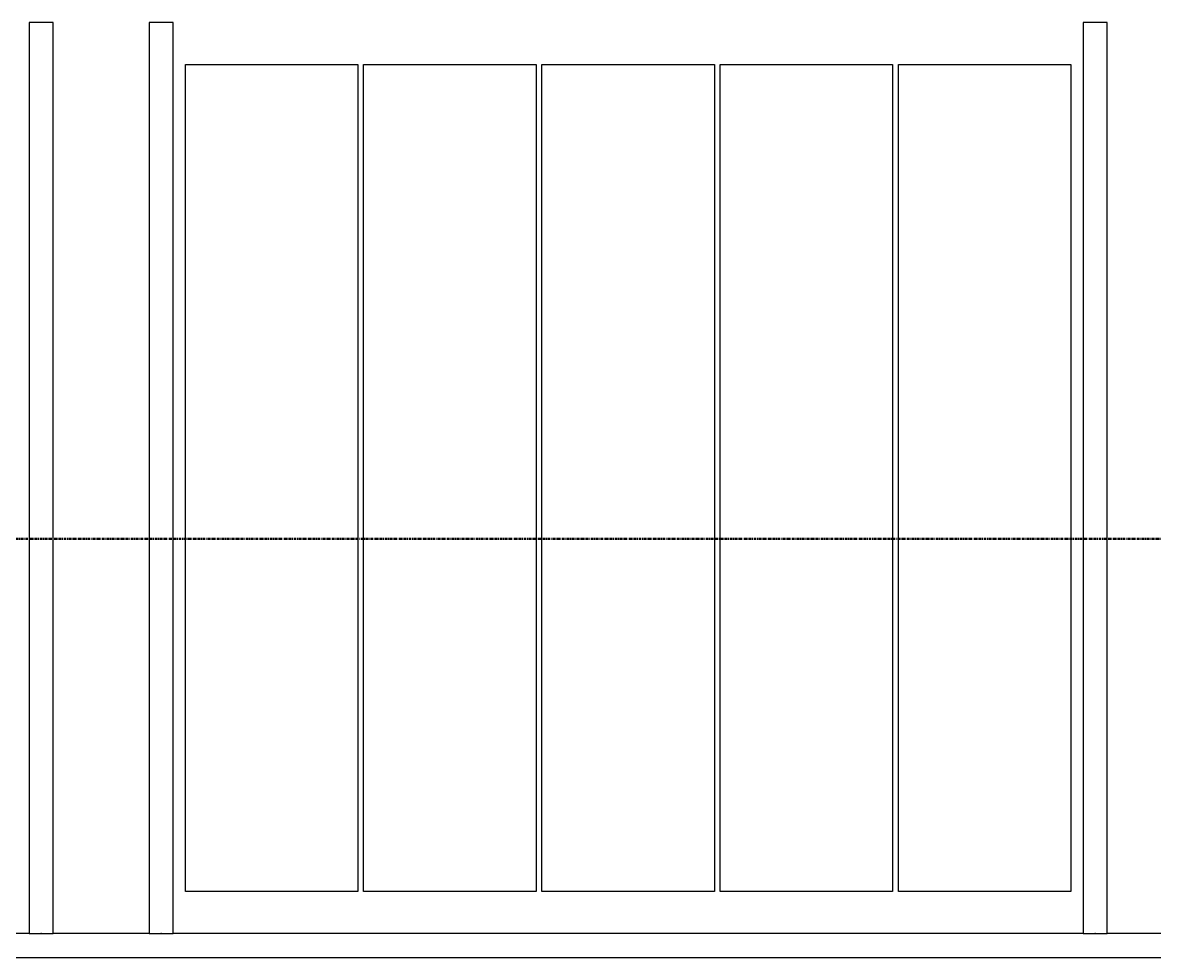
# Model space of a CAD drawing. Header units: millimetres. Extents: x -853432 to -773672, y -18171 to 22484.
# Drawn here: x -809844 to -807482, y -2471 to -521 of the extents above; entities that cross this region are included whole.
import ezdxf
from ezdxf.xclip import XClip

# ---------------------------------------------------------------- set-up
doc = ezdxf.new("R2010")
doc.units = ezdxf.units.MM
doc.header["$XCLIPFRAME"] = 0
doc.linetypes.add('DPA_Grid _ Level 100', pattern=[10, 5.5, -1.6, 1.3, -1.6])
for name, color, linetype in [('000 - WIPEOUT', 250, 'Continuous'), ('A04_TUBE SERIES', 2, 'Continuous'), ('A11_ALU.SOLID SHEET', 2, 'Continuous')]:
    doc.layers.add(name, color=color, linetype=linetype)
doc.layers.add('G-ANNO-SECL', color=3, linetype='Continuous', lineweight=9)

# ---------------------------------------------------------------- blocks, each defined once
blk = doc.blocks.new('*U920')
blk.add_attdef('EXTR.OVL-LENGTH_', (-25, -59.1), '', height=5)
blk.add_wipeout([(-25, -25), (25, 25), (25, 12922), (-25, 12972)]).dxf.layer = '000 - WIPEOUT'
at = {"layer": 'A04_TUBE SERIES', "color": 0}
blk.add_lwpolyline([(-25, -25), (25, 25), (25, 12922), (-25, 12972)], close=True, dxfattribs=at)
blk = doc.blocks.new('*U921')
blk.add_attdef('EXTR.OVL-LENGTH_', (-25, -59.1), '', height=5)
blk.add_wipeout([(-25, 0), (25, 0), (25, 1900), (-25, 1900)]).dxf.layer = '000 - WIPEOUT'
blk.add_point((0, 0))
at = {"layer": 'A04_TUBE SERIES', "color": 0}
blk.add_lwpolyline([(-25, 0), (25, 0), (25, 1900), (-25, 1900)], close=True, dxfattribs=at)
blk = doc.blocks.new('*U922')
blk.add_attdef('EXTR.OVL-LENGTH_', (-25, -59.1), '', height=5)
blk.add_wipeout([(-25, 0), (25, 0), (25, 1900), (-25, 1900)]).dxf.layer = '000 - WIPEOUT'
blk.add_point((0, 0))
at = {"layer": 'A04_TUBE SERIES', "color": 0}
blk.add_lwpolyline([(-25, 0), (25, 0), (25, 1900), (-25, 1900)], close=True, dxfattribs=at)
blk = doc.blocks.new('*U995')
at = {"color": 6}
blk.add_point((-37.5, 0), dxfattribs=at)
at = {"color": 3}
for points in [[(-862.5, 924), (862.5, 924), (862.5, 564), (-862.5, 564)], [(-862.5, 552), (862.5, 552), (862.5, 192), (-862.5, 192)], [(-862.5, -192), (862.5, -192), (862.5, -552), (-862.5, -552)], [(-862.5, -564), (862.5, -564), (862.5, -924), (-862.5, -924)]]:
    blk.add_wipeout(points, dxfattribs=at).dxf.layer = '000 - WIPEOUT'
at = {"layer": 'A11_ALU.SOLID SHEET', "color": 0, "linetype": 'ByBlock'}
for points in [[(862.5, 564), (-862.5, 564), (-862.5, 924), (862.5, 924)], [(862.5, 192), (-862.5, 192), (-862.5, 552), (862.5, 552)], [(862.5, -552), (-862.5, -552), (-862.5, -192), (862.5, -192)], [(862.5, -924), (-862.5, -924), (-862.5, -564), (862.5, -564)]]:
    blk.add_lwpolyline(points, close=True, dxfattribs=at)
at = {"color": 3}
blk.add_wipeout([(-862.5, 180), (862.5, 180), (862.5, -180), (-862.5, -180)], dxfattribs=at).dxf.layer = '000 - WIPEOUT'
at = {"layer": 'A11_ALU.SOLID SHEET', "color": 0, "linetype": 'ByBlock'}
blk.add_lwpolyline([(862.5, -180), (-862.5, -180), (-862.5, 180), (862.5, 180)], close=True, dxfattribs=at)
blk = doc.blocks.new('A$Ce4e27ef8')
at = {"layer": 'A04_TUBE SERIES', "color": 2, "rotation": 90}
blk.add_blockref('*U920', (13222, 275), dxfattribs=at)
at = {"layer": 'A11_ALU.SOLID SHEET', "linetype": 'ByBlock', "rotation": 90}
blk.add_blockref('*U995', (5648.75, 1250), dxfattribs=at)
at = {"layer": 'A04_TUBE SERIES', "color": 2}
for name, p in [('*U921', (4424, 300)), ('*U922', (4674, 300)), ('*U921', (6623.5, 300))]:
    blk.add_blockref(name, p, dxfattribs=at)
blk = doc.blocks.new('*U1212')
at = {"layer": 'A11_ALU.SOLID SHEET'}
blk.add_blockref('A$Ce4e27ef8', (-69547, -6300.5), dxfattribs=at)

msp = doc.modelspace()

# ---------------------------------------------------------------- block references
ref = msp.add_blockref('*U1212', (-744682.4, 3579))
XClip(ref).set_block_clipping_path([(-104690.1238047112, -9620.0029952966), (-34092.6543255156, 14392.9971737705)])

# ---------------------------------------------------------------- next in the draw order: linework, layer by layer
at = {"layer": 'G-ANNO-SECL', "linetype": 'DPA_Grid _ Level 100', "lineweight": 50}
msp.add_line((-851398.6, -1598.3), (-776606.5, -1598.3), dxfattribs=at)

doc.saveas('drawing.dxf')
